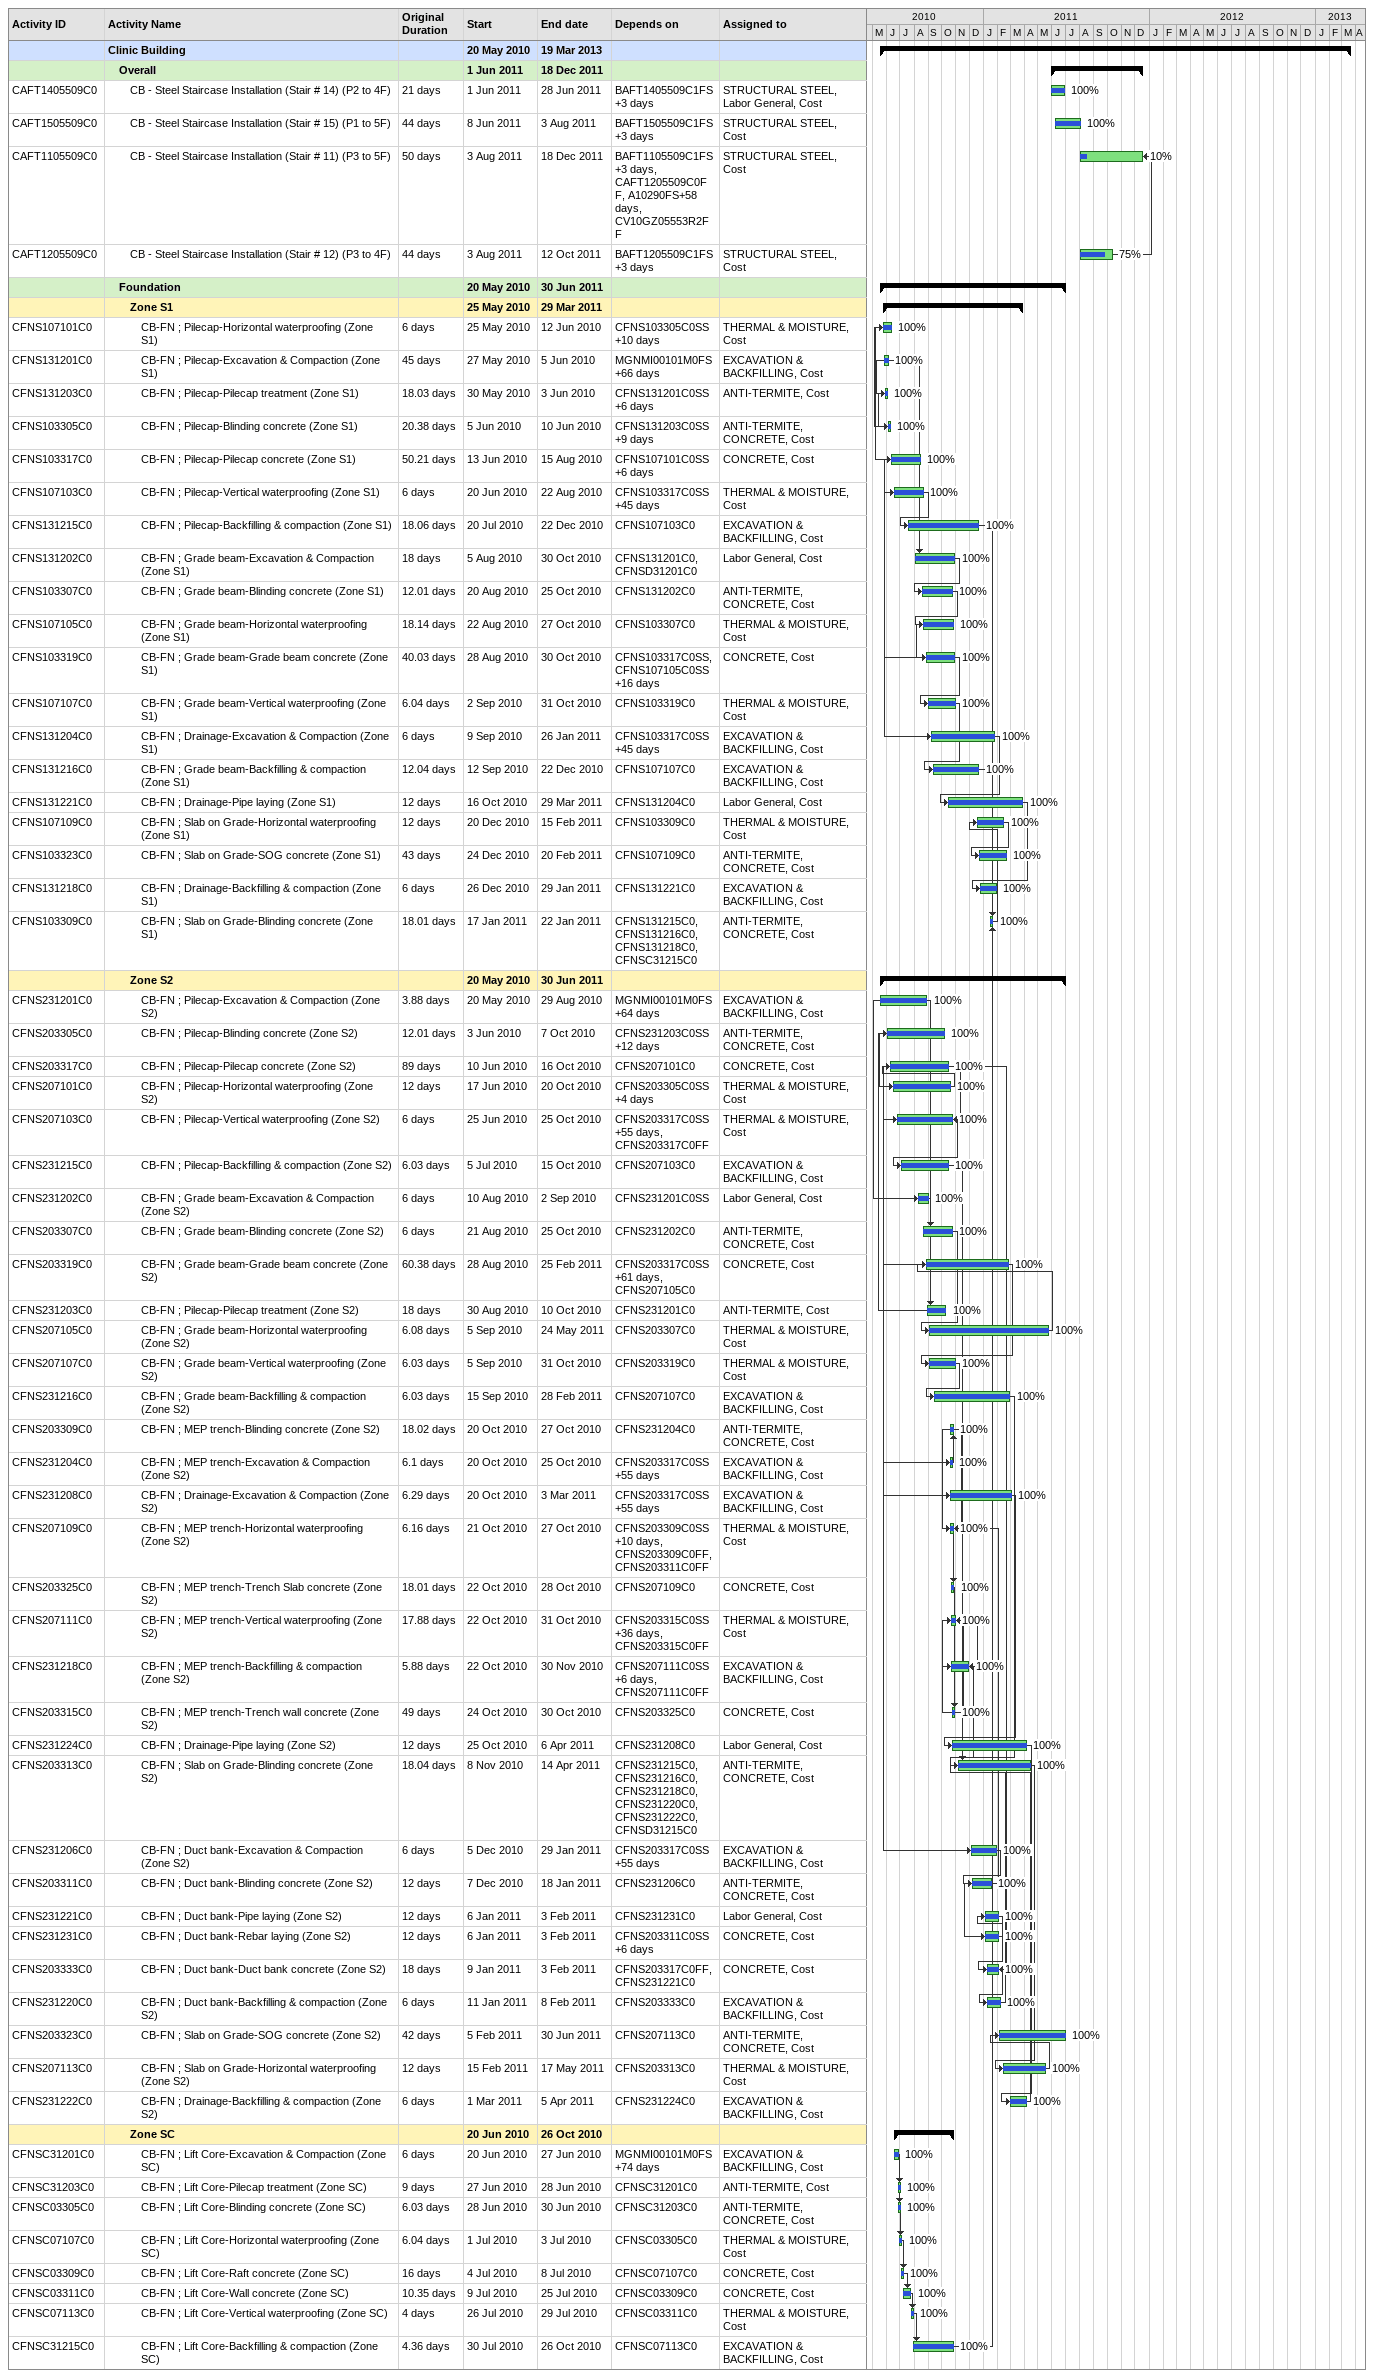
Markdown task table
| ID | Level | Task | Original duration | Start | Finish | Predecessors | Resources | % complete |
|---|---|---|---|---|---|---|---|---|
|  | 1 | **Clinic Building** |  | 2010-05-20 | 2013-03-19 |  |  |  |
|  | 2 | **Overall** |  | 2011-06-01 | 2011-12-18 |  |  |  |
| CAFT1405509C0 | 3 | CB - Steel Staircase Installation (Stair # 14) (P2 to 4F) | 21d | 2011-06-01 | 2011-06-28 | BAFT1405509C1FS+3d | STRUCTURAL STEEL, Labor General, Cost | 100 |
| CAFT1505509C0 | 3 | CB - Steel Staircase Installation (Stair # 15) (P1 to 5F) | 44d | 2011-06-08 | 2011-08-03 | BAFT1505509C1FS+3d | STRUCTURAL STEEL, Cost | 100 |
| CAFT1105509C0 | 3 | CB - Steel Staircase Installation (Stair # 11) (P3 to 5F) | 50d | 2011-08-03 | 2011-12-18 | BAFT1105509C1FS+3d, CAFT1205509C0FF, A10290FS+58d, CV10GZ05553R2FF | STRUCTURAL STEEL, Cost | 10 |
| CAFT1205509C0 | 3 | CB - Steel Staircase Installation (Stair # 12) (P3 to 4F) | 44d | 2011-08-03 | 2011-10-12 | BAFT1205509C1FS+3d | STRUCTURAL STEEL, Cost | 75 |
|  | 2 | **Foundation** |  | 2010-05-20 | 2011-06-30 |  |  |  |
|  | 3 | **Zone S1** |  | 2010-05-25 | 2011-03-29 |  |  |  |
| CFNS107101C0 | 4 | CB-FN ; Pilecap-Horizontal waterproofing (Zone S1) | 6d | 2010-05-25 | 2010-06-12 | CFNS103305C0SS+10d | THERMAL & MOISTURE, Cost | 100 |
| CFNS131201C0 | 4 | CB-FN ; Pilecap-Excavation & Compaction (Zone S1) | 45d | 2010-05-27 | 2010-06-05 | MGNMI00101M0FS+66d | EXCAVATION & BACKFILLING, Cost | 100 |
| CFNS131203C0 | 4 | CB-FN ; Pilecap-Pilecap treatment (Zone S1) | 18.03d | 2010-05-30 | 2010-06-03 | CFNS131201C0SS+6d | ANTI-TERMITE, Cost | 100 |
| CFNS103305C0 | 4 | CB-FN ; Pilecap-Blinding concrete (Zone S1) | 20.38d | 2010-06-05 | 2010-06-10 | CFNS131203C0SS+9d | ANTI-TERMITE, CONCRETE, Cost | 100 |
| CFNS103317C0 | 4 | CB-FN ; Pilecap-Pilecap concrete (Zone S1) | 50.21d | 2010-06-13 | 2010-08-15 | CFNS107101C0SS+6d | CONCRETE, Cost | 100 |
| CFNS107103C0 | 4 | CB-FN ; Pilecap-Vertical waterproofing (Zone S1) | 6d | 2010-06-20 | 2010-08-22 | CFNS103317C0SS+45d | THERMAL & MOISTURE, Cost | 100 |
| CFNS131215C0 | 4 | CB-FN ; Pilecap-Backfilling & compaction (Zone S1) | 18.06d | 2010-07-20 | 2010-12-22 | CFNS107103C0 | EXCAVATION & BACKFILLING, Cost | 100 |
| CFNS131202C0 | 4 | CB-FN ; Grade beam-Excavation & Compaction (Zone S1) | 18d | 2010-08-05 | 2010-10-30 | CFNS131201C0, CFNSD31201C0 | Labor General, Cost | 100 |
| CFNS103307C0 | 4 | CB-FN ; Grade beam-Blinding concrete (Zone S1) | 12.01d | 2010-08-20 | 2010-10-25 | CFNS131202C0 | ANTI-TERMITE, CONCRETE, Cost | 100 |
| CFNS107105C0 | 4 | CB-FN ; Grade beam-Horizontal waterproofing (Zone S1) | 18.14d | 2010-08-22 | 2010-10-27 | CFNS103307C0 | THERMAL & MOISTURE, Cost | 100 |
| CFNS103319C0 | 4 | CB-FN ; Grade beam-Grade beam concrete (Zone S1) | 40.03d | 2010-08-28 | 2010-10-30 | CFNS103317C0SS, CFNS107105C0SS+16d | CONCRETE, Cost | 100 |
| CFNS107107C0 | 4 | CB-FN ; Grade beam-Vertical waterproofing (Zone S1) | 6.04d | 2010-09-02 | 2010-10-31 | CFNS103319C0 | THERMAL & MOISTURE, Cost | 100 |
| CFNS131204C0 | 4 | CB-FN ; Drainage-Excavation & Compaction (Zone S1) | 6d | 2010-09-09 | 2011-01-26 | CFNS103317C0SS+45d | EXCAVATION & BACKFILLING, Cost | 100 |
| CFNS131216C0 | 4 | CB-FN ; Grade beam-Backfilling & compaction (Zone S1) | 12.04d | 2010-09-12 | 2010-12-22 | CFNS107107C0 | EXCAVATION & BACKFILLING, Cost | 100 |
| CFNS131221C0 | 4 | CB-FN ; Drainage-Pipe laying (Zone S1) | 12d | 2010-10-16 | 2011-03-29 | CFNS131204C0 | Labor General, Cost | 100 |
| CFNS107109C0 | 4 | CB-FN ; Slab on Grade-Horizontal waterproofing (Zone S1) | 12d | 2010-12-20 | 2011-02-15 | CFNS103309C0 | THERMAL & MOISTURE, Cost | 100 |
| CFNS103323C0 | 4 | CB-FN ; Slab on Grade-SOG concrete (Zone S1) | 43d | 2010-12-24 | 2011-02-20 | CFNS107109C0 | ANTI-TERMITE, CONCRETE, Cost | 100 |
| CFNS131218C0 | 4 | CB-FN ; Drainage-Backfilling & compaction (Zone S1) | 6d | 2010-12-26 | 2011-01-29 | CFNS131221C0 | EXCAVATION & BACKFILLING, Cost | 100 |
| CFNS103309C0 | 4 | CB-FN ; Slab on Grade-Blinding concrete (Zone S1) | 18.01d | 2011-01-17 | 2011-01-22 | CFNS131215C0, CFNS131216C0, CFNS131218C0, CFNSC31215C0 | ANTI-TERMITE, CONCRETE, Cost | 100 |
|  | 3 | **Zone S2** |  | 2010-05-20 | 2011-06-30 |  |  |  |
| CFNS231201C0 | 4 | CB-FN ; Pilecap-Excavation & Compaction (Zone S2) | 3.88d | 2010-05-20 | 2010-08-29 | MGNMI00101M0FS+64d | EXCAVATION & BACKFILLING, Cost | 100 |
| CFNS203305C0 | 4 | CB-FN ; Pilecap-Blinding concrete (Zone S2) | 12.01d | 2010-06-03 | 2010-10-07 | CFNS231203C0SS+12d | ANTI-TERMITE, CONCRETE, Cost | 100 |
| CFNS203317C0 | 4 | CB-FN ; Pilecap-Pilecap concrete (Zone S2) | 89d | 2010-06-10 | 2010-10-16 | CFNS207101C0 | CONCRETE, Cost | 100 |
| CFNS207101C0 | 4 | CB-FN ; Pilecap-Horizontal waterproofing (Zone S2) | 12d | 2010-06-17 | 2010-10-20 | CFNS203305C0SS+4d | THERMAL & MOISTURE, Cost | 100 |
| CFNS207103C0 | 4 | CB-FN ; Pilecap-Vertical waterproofing (Zone S2) | 6d | 2010-06-25 | 2010-10-25 | CFNS203317C0SS+55d, CFNS203317C0FF | THERMAL & MOISTURE, Cost | 100 |
| CFNS231215C0 | 4 | CB-FN ; Pilecap-Backfilling & compaction (Zone S2) | 6.03d | 2010-07-05 | 2010-10-15 | CFNS207103C0 | EXCAVATION & BACKFILLING, Cost | 100 |
| CFNS231202C0 | 4 | CB-FN ; Grade beam-Excavation & Compaction (Zone S2) | 6d | 2010-08-10 | 2010-09-02 | CFNS231201C0SS | Labor General, Cost | 100 |
| CFNS203307C0 | 4 | CB-FN ; Grade beam-Blinding concrete (Zone S2) | 6d | 2010-08-21 | 2010-10-25 | CFNS231202C0 | ANTI-TERMITE, CONCRETE, Cost | 100 |
| CFNS203319C0 | 4 | CB-FN ; Grade beam-Grade beam concrete (Zone S2) | 60.38d | 2010-08-28 | 2011-02-25 | CFNS203317C0SS+61d, CFNS207105C0 | CONCRETE, Cost | 100 |
| CFNS231203C0 | 4 | CB-FN ; Pilecap-Pilecap treatment (Zone S2) | 18d | 2010-08-30 | 2010-10-10 | CFNS231201C0 | ANTI-TERMITE, Cost | 100 |
| CFNS207105C0 | 4 | CB-FN ; Grade beam-Horizontal waterproofing (Zone S2) | 6.08d | 2010-09-05 | 2011-05-24 | CFNS203307C0 | THERMAL & MOISTURE, Cost | 100 |
| CFNS207107C0 | 4 | CB-FN ; Grade beam-Vertical waterproofing (Zone S2) | 6.03d | 2010-09-05 | 2010-10-31 | CFNS203319C0 | THERMAL & MOISTURE, Cost | 100 |
| CFNS231216C0 | 4 | CB-FN ; Grade beam-Backfilling & compaction (Zone S2) | 6.03d | 2010-09-15 | 2011-02-28 | CFNS207107C0 | EXCAVATION & BACKFILLING, Cost | 100 |
| CFNS203309C0 | 4 | CB-FN ; MEP trench-Blinding concrete (Zone S2) | 18.02d | 2010-10-20 | 2010-10-27 | CFNS231204C0 | ANTI-TERMITE, CONCRETE, Cost | 100 |
| CFNS231204C0 | 4 | CB-FN ; MEP trench-Excavation & Compaction (Zone S2) | 6.1d | 2010-10-20 | 2010-10-25 | CFNS203317C0SS+55d | EXCAVATION & BACKFILLING, Cost | 100 |
| CFNS231208C0 | 4 | CB-FN ; Drainage-Excavation & Compaction (Zone S2) | 6.29d | 2010-10-20 | 2011-03-03 | CFNS203317C0SS+55d | EXCAVATION & BACKFILLING, Cost | 100 |
| CFNS207109C0 | 4 | CB-FN ; MEP trench-Horizontal waterproofing (Zone S2) | 6.16d | 2010-10-21 | 2010-10-27 | CFNS203309C0SS+10d, CFNS203309C0FF, CFNS203311C0FF | THERMAL & MOISTURE, Cost | 100 |
| CFNS203325C0 | 4 | CB-FN ; MEP trench-Trench Slab concrete (Zone S2) | 18.01d | 2010-10-22 | 2010-10-28 | CFNS207109C0 | CONCRETE, Cost | 100 |
| CFNS207111C0 | 4 | CB-FN ; MEP trench-Vertical waterproofing (Zone S2) | 17.88d | 2010-10-22 | 2010-10-31 | CFNS203315C0SS+36d, CFNS203315C0FF | THERMAL & MOISTURE, Cost | 100 |
| CFNS231218C0 | 4 | CB-FN ; MEP trench-Backfilling & compaction (Zone S2) | 5.88d | 2010-10-22 | 2010-11-30 | CFNS207111C0SS+6d, CFNS207111C0FF | EXCAVATION & BACKFILLING, Cost | 100 |
| CFNS203315C0 | 4 | CB-FN ; MEP trench-Trench wall concrete (Zone S2) | 49d | 2010-10-24 | 2010-10-30 | CFNS203325C0 | CONCRETE, Cost | 100 |
| CFNS231224C0 | 4 | CB-FN ; Drainage-Pipe laying (Zone S2) | 12d | 2010-10-25 | 2011-04-06 | CFNS231208C0 | Labor General, Cost | 100 |
| CFNS203313C0 | 4 | CB-FN ; Slab on Grade-Blinding concrete (Zone S2) | 18.04d | 2010-11-08 | 2011-04-14 | CFNS231215C0, CFNS231216C0, CFNS231218C0, CFNS231220C0, CFNS231222C0, CFNSD31215C0 | ANTI-TERMITE, CONCRETE, Cost | 100 |
| CFNS231206C0 | 4 | CB-FN ; Duct bank-Excavation & Compaction (Zone S2) | 6d | 2010-12-05 | 2011-01-29 | CFNS203317C0SS+55d | EXCAVATION & BACKFILLING, Cost | 100 |
| CFNS203311C0 | 4 | CB-FN ; Duct bank-Blinding concrete (Zone S2) | 12d | 2010-12-07 | 2011-01-18 | CFNS231206C0 | ANTI-TERMITE, CONCRETE, Cost | 100 |
| CFNS231221C0 | 4 | CB-FN ; Duct bank-Pipe laying (Zone S2) | 12d | 2011-01-06 | 2011-02-03 | CFNS231231C0 | Labor General, Cost | 100 |
| CFNS231231C0 | 4 | CB-FN ; Duct bank-Rebar laying (Zone S2) | 12d | 2011-01-06 | 2011-02-03 | CFNS203311C0SS+6d | CONCRETE, Cost | 100 |
| CFNS203333C0 | 4 | CB-FN ; Duct bank-Duct bank concrete (Zone S2) | 18d | 2011-01-09 | 2011-02-03 | CFNS203317C0FF, CFNS231221C0 | CONCRETE, Cost | 100 |
| CFNS231220C0 | 4 | CB-FN ; Duct bank-Backfilling & compaction (Zone S2) | 6d | 2011-01-11 | 2011-02-08 | CFNS203333C0 | EXCAVATION & BACKFILLING, Cost | 100 |
| CFNS203323C0 | 4 | CB-FN ; Slab on Grade-SOG concrete (Zone S2) | 42d | 2011-02-05 | 2011-06-30 | CFNS207113C0 | ANTI-TERMITE, CONCRETE, Cost | 100 |
| CFNS207113C0 | 4 | CB-FN ; Slab on Grade-Horizontal waterproofing (Zone S2) | 12d | 2011-02-15 | 2011-05-17 | CFNS203313C0 | THERMAL & MOISTURE, Cost | 100 |
| CFNS231222C0 | 4 | CB-FN ; Drainage-Backfilling & compaction (Zone S2) | 6d | 2011-03-01 | 2011-04-05 | CFNS231224C0 | EXCAVATION & BACKFILLING, Cost | 100 |
|  | 3 | **Zone SC** |  | 2010-06-20 | 2010-10-26 |  |  |  |
| CFNSC31201C0 | 4 | CB-FN ; Lift Core-Excavation & Compaction (Zone SC) | 6d | 2010-06-20 | 2010-06-27 | MGNMI00101M0FS+74d | EXCAVATION & BACKFILLING, Cost | 100 |
| CFNSC31203C0 | 4 | CB-FN ; Lift Core-Pilecap treatment (Zone SC) | 9d | 2010-06-27 | 2010-06-28 | CFNSC31201C0 | ANTI-TERMITE, Cost | 100 |
| CFNSC03305C0 | 4 | CB-FN ; Lift Core-Blinding concrete (Zone SC) | 6.03d | 2010-06-28 | 2010-06-30 | CFNSC31203C0 | ANTI-TERMITE, CONCRETE, Cost | 100 |
| CFNSC07107C0 | 4 | CB-FN ; Lift Core-Horizontal waterproofing (Zone SC) | 6.04d | 2010-07-01 | 2010-07-03 | CFNSC03305C0 | THERMAL & MOISTURE, Cost | 100 |
| CFNSC03309C0 | 4 | CB-FN ; Lift Core-Raft concrete (Zone SC) | 16d | 2010-07-04 | 2010-07-08 | CFNSC07107C0 | CONCRETE, Cost | 100 |
| CFNSC03311C0 | 4 | CB-FN ; Lift Core-Wall concrete (Zone SC) | 10.35d | 2010-07-09 | 2010-07-25 | CFNSC03309C0 | CONCRETE, Cost | 100 |
| CFNSC07113C0 | 4 | CB-FN ; Lift Core-Vertical waterproofing (Zone SC) | 4d | 2010-07-26 | 2010-07-29 | CFNSC03311C0 | THERMAL & MOISTURE, Cost | 100 |
| CFNSC31215C0 | 4 | CB-FN ; Lift Core-Backfilling & compaction (Zone SC) | 4.36d | 2010-07-30 | 2010-10-26 | CFNSC07113C0 | EXCAVATION & BACKFILLING, Cost | 100 |
